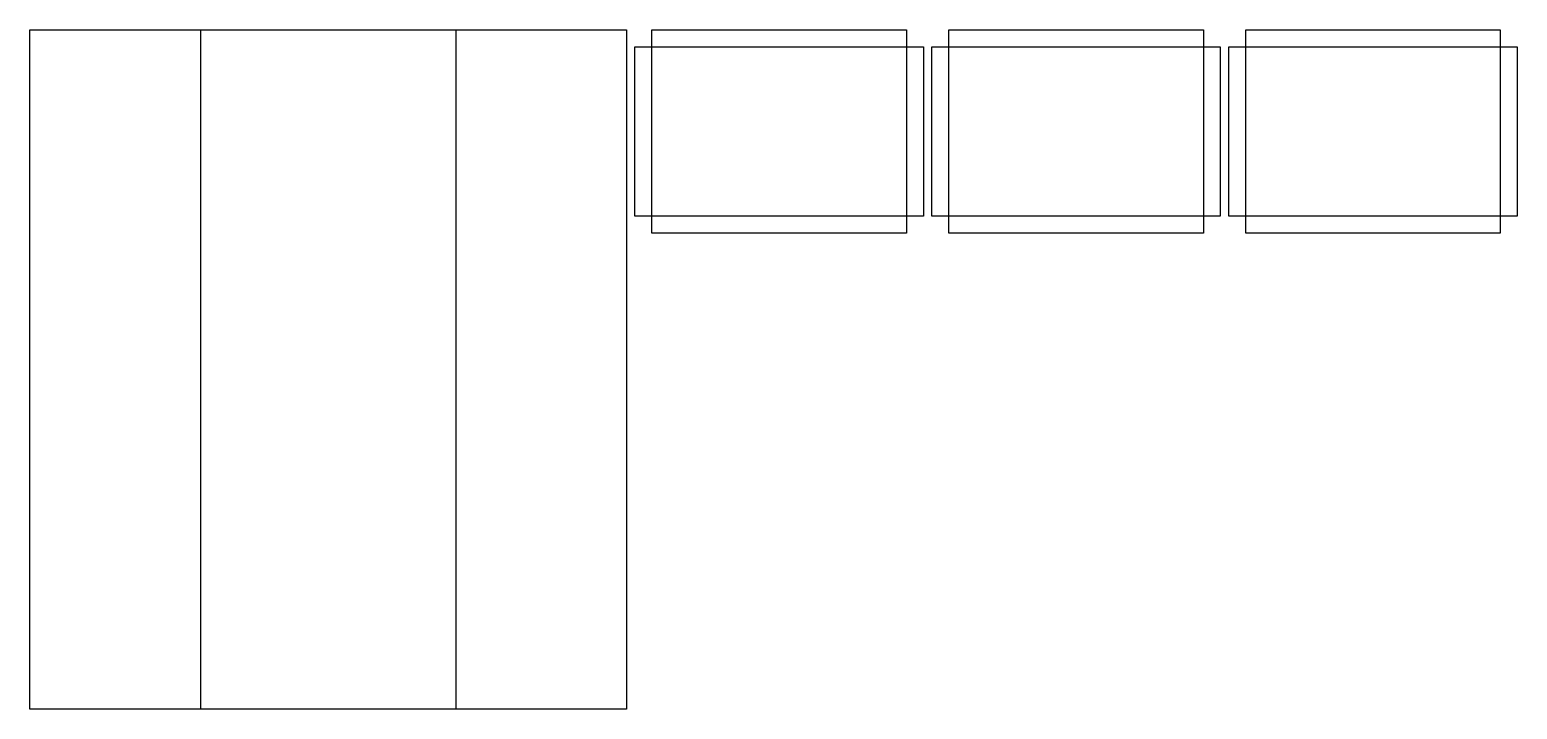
# Model space of a CAD drawing. Header units: millimetres. Extents: x 0 to 3502, y 0 to 1600.
import ezdxf

# ---------------------------------------------------------------- set-up
doc = ezdxf.new("R2010")
doc.units = ezdxf.units.MM
doc.layers.add('CREASE', color=5, linetype='CONTINUOUS')
doc.layers.add('CUT', color=1, linetype='CONTINUOUS')

msp = doc.modelspace()

# ---------------------------------------------------------------- linework, layer by layer
at = {"layer": 'CREASE'}
for p, q in [((401.6, 1600), (401.6, 0)), ((1003.2, 1600), (1003.2, 0)), ((1464.8, 1560), (2063.8, 1560)), ((1464.8, 1161), (1464.8, 1560)), ((2063.8, 1560), (2063.8, 1161)), ((2163.8, 1560), (2762.8, 1560)), ((2163.8, 1161), (2163.8, 1560)), ((2762.8, 1560), (2762.8, 1161)), ((2862.8, 1560), (3461.8, 1560)), ((2862.8, 1161), (2862.8, 1560)), ((3461.8, 1560), (3461.8, 1161)), ((2063.8, 1161), (1464.8, 1161)), ((2762.8, 1161), (2163.8, 1161)), ((3461.8, 1161), (2862.8, 1161))]:
    msp.add_line(p, q, dxfattribs=at)
at = {"layer": 'CUT'}
for p, q in [((0, 1600), (401.6, 1600)), ((0, 0), (0, 1600)), ((401.6, 1600), (1003.2, 1600)), ((1003.2, 1600), (1404.8, 1600)), ((1404.8, 1600), (1404.8, 0)), ((1464.8, 1600), (2063.8, 1600)), ((1464.8, 1560), (1464.8, 1600)), ((2063.8, 1600), (2063.8, 1560)), ((2163.8, 1600), (2762.8, 1600)), ((2163.8, 1560), (2163.8, 1600)), ((2762.8, 1600), (2762.8, 1560)), ((2862.8, 1600), (3461.8, 1600)), ((2862.8, 1560), (2862.8, 1600)), ((3461.8, 1600), (3461.8, 1560)), ((1424.8, 1560), (1464.8, 1560)), ((1424.8, 1161), (1424.8, 1560)), ((2063.8, 1560), (2103.8, 1560)), ((2103.8, 1560), (2103.8, 1161)), ((2123.8, 1560), (2163.8, 1560)), ((2123.8, 1161), (2123.8, 1560)), ((2762.8, 1560), (2802.8, 1560)), ((2802.8, 1560), (2802.8, 1161)), ((2822.8, 1560), (2862.8, 1560)), ((2822.8, 1161), (2822.8, 1560)), ((3461.8, 1560), (3501.8, 1560)), ((3501.8, 1560), (3501.8, 1161)), ((1464.8, 1161), (1424.8, 1161)), ((1464.8, 1121), (1464.8, 1161)), ((2063.8, 1161), (2063.8, 1121)), ((2103.8, 1161), (2063.8, 1161)), ((2163.8, 1161), (2123.8, 1161)), ((2163.8, 1121), (2163.8, 1161)), ((2762.8, 1161), (2762.8, 1121)), ((2802.8, 1161), (2762.8, 1161)), ((2862.8, 1161), (2822.8, 1161)), ((2862.8, 1121), (2862.8, 1161)), ((3461.8, 1161), (3461.8, 1121)), ((3501.8, 1161), (3461.8, 1161)), ((2063.8, 1121), (1464.8, 1121)), ((2762.8, 1121), (2163.8, 1121)), ((3461.8, 1121), (2862.8, 1121)), ((401.6, 0), (0, 0)), ((1003.2, 0), (401.6, 0)), ((1404.8, 0), (1003.2, 0))]:
    msp.add_line(p, q, dxfattribs=at)

doc.saveas('drawing.dxf')
